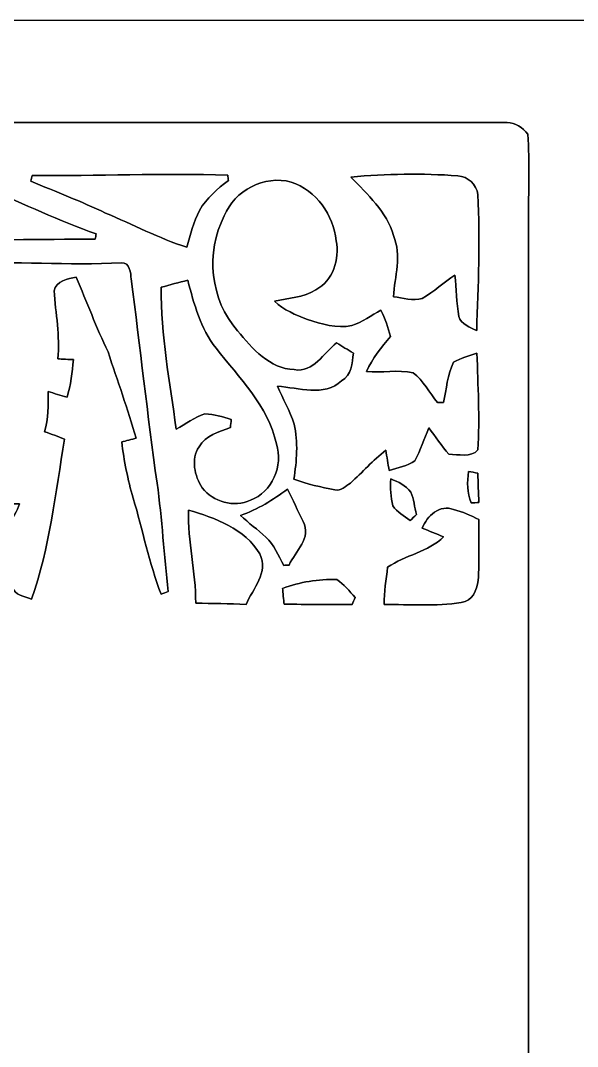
# Model space of a CAD drawing. Header units: centimetres. Extents: x -16.8 to 16.8, y -16.7 to 16.7.
# Drawn here: x -9.04 to 0, y 0 to 16.67 of the extents above; entities that cross this region are included whole.
import ezdxf

# ---------------------------------------------------------------- set-up
doc = ezdxf.new("R2010")
doc.units = ezdxf.units.CM
doc.header["$MEASUREMENT"] = 0
doc.layers.add('Layer 1', color=7, linetype='Continuous')

msp = doc.modelspace()

# ---------------------------------------------------------------- linework, layer by layer
at = {"layer": 'Layer 1', "color": 7}
for points, knots in [([(-16.77458, 16.66875), (-16.77458, 16.66875), (16.77458, 16.66875), (16.77458, 16.66875), (16.77458, 16.66875), (16.77458, 16.66875), (16.77458, -16.66875), (16.77458, -16.66875), (16.77458, -16.66875), (16.77458, -16.66875), (-16.77458, -16.66875), (-16.77458, -16.66875), (-16.77458, -16.66875), (-16.77458, -16.66875), (-16.77458, 16.66875), (-16.77458, 16.66875), (-16.77458, 16.66875), (-16.77458, 16.66875), (-16.77458, 16.66875), (-16.77458, 16.66875)], [0, 0, 0, 0, 0.16666667, 0.16666667, 0.16666667, 0.16666667, 0.33333333, 0.33333333, 0.33333333, 0.33333333, 0.5, 0.5, 0.5, 0.5, 0.66666667, 0.66666667, 0.66666667, 0.66666667, 1, 1, 1, 1]), ([(-14.62193, 14.69531), (-14.6244, 4.69935), (-14.62088, -5.29696), (-14.6237, -15.29292), (-14.6237, -15.29292), (-14.62193, -15.55538), (-14.61241, -15.81856), (-14.5983, -16.08173), (-14.5983, -16.08173), (-14.38593, -16.18474), (-14.15415, -16.2246), (-13.91779, -16.2119), (-13.91779, -16.2119), (-9.80158, -16.20838), (-5.68537, -16.21084), (-1.5688, -16.21049), (-1.5688, -16.21049), (-1.31198, -16.22037), (-1.05163, -16.20202), (-0.8188, -16.08208), (-0.8188, -16.08208), (-0.74401, -15.65804), (-0.80539, -15.22589), (-0.7934, -14.79903), (-0.7934, -14.79903), (-0.7941, -5.3915), (-0.7941, 4.01567), (-0.7934, 13.42319), (-0.7934, 13.42319), (-0.79693, 13.89027), (-0.77505, 14.35806), (-0.80539, 14.82443), (-0.80539, 14.82443), (-0.88653, 14.92603), (-1.01036, 15.01069), (-1.14406, 15.0114), (-1.14406, 15.0114), (-5.43736, 15.01034), (-9.73067, 15.01034), (-14.02398, 15.0114), (-14.02398, 15.0114), (-14.24129, 15.04033), (-14.62193, 14.98812), (-14.62193, 14.69531)], [0, 0, 0, 0, 0.08333333, 0.08333333, 0.08333333, 0.08333333, 0.16666667, 0.16666667, 0.16666667, 0.16666667, 0.25, 0.25, 0.25, 0.25, 0.33333333, 0.33333333, 0.33333333, 0.33333333, 0.41666667, 0.41666667, 0.41666667, 0.41666667, 0.5, 0.5, 0.5, 0.5, 0.58333333, 0.58333333, 0.58333333, 0.58333333, 0.66666667, 0.66666667, 0.66666667, 0.66666667, 0.75, 0.75, 0.75, 0.75, 0.83333333, 0.83333333, 0.83333333, 0.83333333, 1, 1, 1, 1]), ([(-8.85543, 14.15239), (-7.79639, 14.13757), (-6.73735, 14.19154), (-5.67796, 14.15521), (-5.67796, 14.15521), (-5.67549, 14.13439), (-5.67055, 14.09277), (-5.66808, 14.0716), (-5.66808, 14.0716), (-5.84306, 13.93049), (-6.02721, 13.78479), (-6.13692, 13.58371), (-6.13692, 13.58371), (-6.23147, 13.39391), (-6.28791, 13.18824), (-6.34189, 12.98434), (-6.34189, 12.98434), (-6.79697, 13.13145), (-7.22277, 13.35334), (-7.66128, 13.54102), (-7.66128, 13.54102), (-8.06027, 13.72729), (-8.46949, 13.88992), (-8.87589, 14.05749), (-8.87589, 14.05749), (-8.87095, 14.08112), (-8.86037, 14.12875), (-8.85543, 14.15239)], [0, 0, 0, 0, 0.125, 0.125, 0.125, 0.125, 0.25, 0.25, 0.25, 0.25, 0.375, 0.375, 0.375, 0.375, 0.5, 0.5, 0.5, 0.5, 0.625, 0.625, 0.625, 0.625, 0.75, 0.75, 0.75, 0.75, 1, 1, 1, 1]), ([(-3.67912, 14.12487), (-3.10303, 14.1792), (-2.5206, 14.18802), (-1.94345, 14.14533), (-1.94345, 14.14533), (-1.77835, 14.13369), (-1.63654, 14.01022), (-1.6189, 13.84018), (-1.6189, 13.84018), (-1.57692, 13.10428), (-1.61078, 12.36627), (-1.63654, 11.63002), (-1.63654, 11.63002), (-1.74449, 11.68506), (-1.89054, 11.72951), (-1.92828, 11.85933), (-1.92828, 11.85933), (-1.9625, 12.08299), (-1.96533, 12.30983), (-1.99037, 12.53419), (-1.99037, 12.53419), (-2.17135, 12.41354), (-2.33257, 12.26397), (-2.51919, 12.15214), (-2.51919, 12.15214), (-2.67406, 12.10945), (-2.83386, 12.15919), (-2.98873, 12.18106), (-2.98873, 12.18106), (-2.9658, 12.51126), (-2.85327, 12.85134), (-2.98626, 13.17378), (-2.98626, 13.17378), (-3.09809, 13.56431), (-3.40783, 13.84229), (-3.67912, 14.12487)], [0, 0, 0, 0, 0.1, 0.1, 0.1, 0.1, 0.2, 0.2, 0.2, 0.2, 0.3, 0.3, 0.3, 0.3, 0.4, 0.4, 0.4, 0.4, 0.5, 0.5, 0.5, 0.5, 0.6, 0.6, 0.6, 0.6, 0.7, 0.7, 0.7, 0.7, 0.8, 0.8, 0.8, 0.8, 1, 1, 1, 1]), ([(-9.92505, 13.98235), (-9.80546, 14.03738), (-9.6841, 13.96365), (-9.57086, 13.92767), (-9.57086, 13.92767), (-8.98313, 13.69236), (-8.41375, 13.41085), (-7.81509, 13.20271), (-7.81509, 13.20271), (-7.81897, 13.18119), (-7.82673, 13.13815), (-7.83061, 13.11663), (-7.83061, 13.11663), (-8.7189, 13.11557), (-9.60755, 13.0937), (-10.49584, 13.11381), (-10.49584, 13.11381), (-10.91988, 13.13744), (-11.34392, 13.10322), (-11.76831, 13.10393), (-11.76831, 13.10393), (-11.76549, 13.14909), (-11.76267, 13.19424), (-11.75949, 13.2394), (-11.75949, 13.2394), (-11.14143, 13.46976), (-10.541, 13.74599), (-9.92505, 13.98235)], [0, 0, 0, 0, 0.125, 0.125, 0.125, 0.125, 0.25, 0.25, 0.25, 0.25, 0.375, 0.375, 0.375, 0.375, 0.5, 0.5, 0.5, 0.5, 0.625, 0.625, 0.625, 0.625, 0.75, 0.75, 0.75, 0.75, 1, 1, 1, 1]), ([(-5.73511, 13.49481), (-5.56754, 13.90756), (-5.08494, 14.1605), (-4.64679, 14.04514), (-4.64679, 14.04514), (-4.24074, 13.90756), (-3.9624, 13.51104), (-3.91619, 13.09017), (-3.91619, 13.09017), (-3.86292, 12.79207), (-3.96346, 12.43789), (-4.25062, 12.29395), (-4.25062, 12.29395), (-4.44994, 12.16307), (-4.69512, 12.16589), (-4.91913, 12.10663), (-4.91913, 12.10663), (-4.76885, 11.96481), (-4.57553, 11.88544), (-4.38538, 11.81276), (-4.38538, 11.81276), (-4.15713, 11.73797), (-3.90701, 11.66072), (-3.66501, 11.71434), (-3.66501, 11.71434), (-3.49426, 11.76972), (-3.34716, 11.87732), (-3.19052, 11.96164), (-3.19052, 11.96164), (-3.12561, 11.82511), (-3.07375, 11.68224), (-3.03424, 11.53619), (-3.03424, 11.53619), (-3.18558, 11.36191), (-3.32669, 11.17671), (-3.42794, 10.96821), (-3.42794, 10.96821), (-3.175, 10.94105), (-2.91712, 10.99891), (-2.66735, 10.94705), (-2.66735, 10.94705), (-2.50261, 10.81758), (-2.40418, 10.62249), (-2.2733, 10.46127), (-2.2733, 10.46127), (-2.24966, 10.46162), (-2.20169, 10.46198), (-2.1777, 10.46198), (-2.1777, 10.46198), (-2.12549, 10.68035), (-2.11455, 10.91389), (-2.01189, 11.11603), (-2.01189, 11.11603), (-1.89477, 11.18552), (-1.76142, 11.22257), (-1.6316, 11.26208), (-1.6316, 11.26208), (-1.61819, 10.73961), (-1.58538, 10.21327), (-1.61537, 9.69186), (-1.61537, 9.69186), (-1.73355, 9.56592), (-1.9364, 9.62131), (-2.08633, 9.62201), (-2.08633, 9.62201), (-2.20874, 9.75431), (-2.30576, 9.90706), (-2.41476, 10.04993), (-2.41476, 10.04993), (-2.49061, 9.87249), (-2.54917, 9.68728), (-2.63843, 9.51583), (-2.63843, 9.51583), (-2.76084, 9.4294), (-2.91783, 9.40647), (-3.05858, 9.35849), (-3.05858, 9.35849), (-3.07799, 9.46856), (-3.09386, 9.57721), (-3.11362, 9.68657), (-3.11362, 9.68657), (-3.3214, 9.52712), (-3.49179, 9.32744), (-3.68688, 9.15458), (-3.68688, 9.15458), (-3.75955, 9.10061), (-3.84104, 9.02476), (-3.93876, 9.0424), (-3.93876, 9.0424), (-4.16419, 9.0865), (-4.38856, 9.13765), (-4.60446, 9.21561), (-4.60446, 9.21561), (-4.55895, 9.51124), (-4.53249, 9.81604), (-4.59987, 10.11096), (-4.59987, 10.11096), (-4.66831, 10.32651), (-4.78861, 10.52054), (-4.8701, 10.73079), (-4.8701, 10.73079), (-4.52579, 10.69658), (-4.11515, 10.55546), (-3.8294, 10.81476), (-3.8294, 10.81476), (-3.66571, 10.90366), (-3.66007, 11.10297), (-3.63784, 11.26455), (-3.63784, 11.26455), (-3.72921, 11.32029), (-3.82058, 11.37602), (-3.91195, 11.43071), (-3.91195, 11.43071), (-4.12962, 11.27019), (-4.2799, 10.93964), (-4.59916, 10.99679), (-4.59916, 10.99679), (-4.99957, 11.00949), (-5.28144, 11.34075), (-5.5185, 11.62544), (-5.5185, 11.62544), (-5.96512, 12.12815), (-6.04167, 12.90179), (-5.73511, 13.49481)], [0, 0, 0, 0, 0.03125, 0.03125, 0.03125, 0.03125, 0.0625, 0.0625, 0.0625, 0.0625, 0.09375, 0.09375, 0.09375, 0.09375, 0.125, 0.125, 0.125, 0.125, 0.15625, 0.15625, 0.15625, 0.15625, 0.1875, 0.1875, 0.1875, 0.1875, 0.21875, 0.21875, 0.21875, 0.21875, 0.25, 0.25, 0.25, 0.25, 0.28125, 0.28125, 0.28125, 0.28125, 0.3125, 0.3125, 0.3125, 0.3125, 0.34375, 0.34375, 0.34375, 0.34375, 0.375, 0.375, 0.375, 0.375, 0.40625, 0.40625, 0.40625, 0.40625, 0.4375, 0.4375, 0.4375, 0.4375, 0.46875, 0.46875, 0.46875, 0.46875, 0.5, 0.5, 0.5, 0.5, 0.53125, 0.53125, 0.53125, 0.53125, 0.5625, 0.5625, 0.5625, 0.5625, 0.59375, 0.59375, 0.59375, 0.59375, 0.625, 0.625, 0.625, 0.625, 0.65625, 0.65625, 0.65625, 0.65625, 0.6875, 0.6875, 0.6875, 0.6875, 0.71875, 0.71875, 0.71875, 0.71875, 0.75, 0.75, 0.75, 0.75, 0.78125, 0.78125, 0.78125, 0.78125, 0.8125, 0.8125, 0.8125, 0.8125, 0.84375, 0.84375, 0.84375, 0.84375, 0.875, 0.875, 0.875, 0.875, 0.90625, 0.90625, 0.90625, 0.90625, 0.9375, 0.9375, 0.9375, 0.9375, 1, 1, 1, 1]), ([(-10.00407, 12.70176), (-9.13941, 12.77232), (-8.27052, 12.68307), (-7.40445, 12.73175), (-7.40445, 12.73175), (-7.27357, 12.7441), (-7.25099, 12.55607), (-7.24782, 12.47069), (-7.24782, 12.47069), (-7.10248, 11.36544), (-6.98218, 10.25701), (-6.8259, 9.15317), (-6.8259, 9.15317), (-6.74546, 8.56827), (-6.7116, 7.97877), (-6.64563, 7.39211), (-6.64563, 7.39211), (-6.68373, 7.37694), (-6.72147, 7.36141), (-6.75922, 7.34624), (-6.75922, 7.34624), (-6.95854, 7.85248), (-7.05803, 8.39047), (-7.2136, 8.91046), (-7.2136, 8.91046), (-7.30321, 9.20856), (-7.36283, 9.51442), (-7.40022, 9.8231), (-7.40022, 9.8231), (-7.34131, 9.83756), (-7.22418, 9.86684), (-7.16527, 9.88166), (-7.16527, 9.88166), (-7.30638, 10.35262), (-7.46584, 10.81864), (-7.62282, 11.2843), (-7.62282, 11.2843), (-7.81226, 11.68294), (-7.96713, 12.09569), (-8.14211, 12.50033), (-8.14211, 12.50033), (-8.27723, 12.47422), (-8.46279, 12.43859), (-8.49983, 12.27878), (-8.49983, 12.27878), (-8.47302, 11.91084), (-8.39823, 11.54148), (-8.43986, 11.17141), (-8.43986, 11.17141), (-8.37636, 11.16824), (-8.24865, 11.16224), (-8.1848, 11.15907), (-8.1848, 11.15907), (-8.20349, 10.95269), (-8.22748, 10.74632), (-8.28887, 10.54735), (-8.28887, 10.54735), (-8.39117, 10.57734), (-8.49207, 10.61014), (-8.59367, 10.64189), (-8.59367, 10.64189), (-8.59331, 10.42247), (-8.5919, 10.19916), (-8.65399, 9.98643), (-8.65399, 9.98643), (-8.54463, 9.95116), (-8.43668, 9.91164), (-8.33085, 9.86684), (-8.33085, 9.86684), (-8.46984, 8.99372), (-8.57497, 8.10472), (-8.86389, 7.26546), (-8.86389, 7.26546), (-8.97855, 7.31379), (-9.14224, 7.32861), (-9.17963, 7.47042), (-9.17963, 7.47042), (-9.25618, 7.69796), (-9.39729, 7.91457), (-9.41141, 8.1594), (-9.41141, 8.1594), (-9.33732, 8.39823), (-9.14047, 8.57814), (-9.05933, 8.81592), (-9.05933, 8.81592), (-9.24525, 8.81556), (-9.43116, 8.81239), (-9.61708, 8.81839), (-9.61708, 8.81839), (-9.59414, 8.92281), (-9.57016, 9.02758), (-9.54758, 9.13165), (-9.54758, 9.13165), (-9.66541, 9.1881), (-9.77794, 9.26253), (-9.83721, 9.38318), (-9.83721, 9.38318), (-9.96068, 9.29675), (-10.09086, 9.21949), (-10.22703, 9.15423), (-10.22703, 9.15423), (-10.21821, 9.25407), (-10.20763, 9.35249), (-10.19704, 9.45197), (-10.19704, 9.45197), (-10.25772, 9.38495), (-10.32616, 9.32109), (-10.36532, 9.23854), (-10.36532, 9.23854), (-10.28136, 9.10308), (-10.20022, 8.96479), (-10.15153, 8.81204), (-10.15153, 8.81204), (-10.2937, 8.80674), (-10.57804, 8.79651), (-10.72021, 8.79157), (-10.72021, 8.79157), (-10.60097, 8.59472), (-10.45351, 8.41375), (-10.35509, 8.20526), (-10.35509, 8.20526), (-10.31311, 8.00488), (-10.43199, 7.82355), (-10.49514, 7.64081), (-10.49514, 7.64081), (-10.55864, 7.52863), (-10.5791, 7.35542), (-10.71915, 7.3092), (-10.71915, 7.3092), (-10.84016, 7.29121), (-10.96257, 7.31485), (-11.08287, 7.32861), (-11.08287, 7.32861), (-11.08781, 7.88106), (-11.05359, 8.44903), (-11.24797, 8.97643), (-11.24797, 8.97643), (-11.16612, 9.01524), (-11.08322, 9.05192), (-10.99996, 9.08826), (-10.99996, 9.08826), (-11.06593, 9.30204), (-11.06311, 9.52853), (-11.05218, 9.74972), (-11.05218, 9.74972), (-11.14249, 9.70774), (-11.22856, 9.658), (-11.3157, 9.61002), (-11.3157, 9.61002), (-11.33369, 9.71832), (-11.39225, 9.84285), (-11.31676, 9.94234), (-11.31676, 9.94234), (-11.17459, 10.13883), (-10.99044, 10.3378), (-11.02043, 10.60168), (-11.02043, 10.60168), (-11.00667, 10.75655), (-11.21269, 10.89413), (-11.34039, 10.77595), (-11.34039, 10.77595), (-11.62191, 10.52689), (-11.71681, 10.13883), (-11.91507, 9.83015), (-11.91507, 9.83015), (-12.04207, 9.58074), (-12.27102, 9.39659), (-12.38532, 9.14118), (-12.38532, 9.14118), (-12.40966, 8.94186), (-12.21423, 8.78699), (-12.19976, 8.59508), (-12.19976, 8.59508), (-12.24351, 8.40458), (-12.35781, 8.23912), (-12.44388, 8.06521), (-12.44388, 8.06521), (-12.58852, 7.8232), (-12.71058, 7.55227), (-12.94059, 7.37694), (-12.94059, 7.37694), (-12.97129, 7.98019), (-12.87357, 8.58026), (-12.81007, 9.17822), (-12.81007, 9.17822), (-12.67742, 10.31064), (-12.48516, 11.436), (-12.38709, 12.57229), (-12.38709, 12.57229), (-12.3758, 12.67601), (-12.29043, 12.79525), (-12.15461, 12.71693), (-12.15461, 12.71693), (-11.48962, 12.72469), (-10.82393, 12.72928), (-10.15965, 12.69577), (-10.15965, 12.69577), (-10.23126, 12.57194), (-10.31628, 12.45623), (-10.39848, 12.33911), (-10.39848, 12.33911), (-10.60203, 12.33311), (-10.80523, 12.32747), (-11.00843, 12.32006), (-11.00843, 12.32006), (-10.91142, 12.15813), (-10.78971, 12.00891), (-10.71774, 11.83322), (-10.71774, 11.83322), (-10.72691, 11.63567), (-10.80841, 11.44905), (-10.85144, 11.25784), (-10.85144, 11.25784), (-10.66236, 11.30371), (-10.47891, 11.36897), (-10.29088, 11.41871), (-10.29088, 11.41871), (-10.13601, 11.30864), (-9.98396, 11.19188), (-9.81463, 11.10368), (-9.81463, 11.10368), (-9.80228, 11.23879), (-9.77794, 11.50867), (-9.76595, 11.64378), (-9.76595, 11.64378), (-9.69116, 11.81453), (-9.48267, 11.86145), (-9.3405, 11.95705), (-9.3405, 11.95705), (-9.33768, 11.97822), (-9.33203, 12.0209), (-9.32921, 12.04207), (-9.32921, 12.04207), (-9.50348, 12.10063), (-9.68234, 12.15249), (-9.84391, 12.24104), (-9.84391, 12.24104), (-9.95327, 12.36768), (-9.96985, 12.54442), (-10.00407, 12.70176), (-10.00407, 12.70176), (-10.00407, 12.70176), (-10.00407, 12.70176), (-10.00407, 12.70176)], [0, 0, 0, 0, 0.01612903, 0.01612903, 0.01612903, 0.01612903, 0.03225806, 0.03225806, 0.03225806, 0.03225806, 0.0483871, 0.0483871, 0.0483871, 0.0483871, 0.06451613, 0.06451613, 0.06451613, 0.06451613, 0.08064516, 0.08064516, 0.08064516, 0.08064516, 0.09677419, 0.09677419, 0.09677419, 0.09677419, 0.11290323, 0.11290323, 0.11290323, 0.11290323, 0.12903226, 0.12903226, 0.12903226, 0.12903226, 0.14516129, 0.14516129, 0.14516129, 0.14516129, 0.16129032, 0.16129032, 0.16129032, 0.16129032, 0.17741935, 0.17741935, 0.17741935, 0.17741935, 0.19354839, 0.19354839, 0.19354839, 0.19354839, 0.20967742, 0.20967742, 0.20967742, 0.20967742, 0.22580645, 0.22580645, 0.22580645, 0.22580645, 0.24193548, 0.24193548, 0.24193548, 0.24193548, 0.25806452, 0.25806452, 0.25806452, 0.25806452, 0.27419355, 0.27419355, 0.27419355, 0.27419355, 0.29032258, 0.29032258, 0.29032258, 0.29032258, 0.30645161, 0.30645161, 0.30645161, 0.30645161, 0.32258065, 0.32258065, 0.32258065, 0.32258065, 0.33870968, 0.33870968, 0.33870968, 0.33870968, 0.35483871, 0.35483871, 0.35483871, 0.35483871, 0.37096774, 0.37096774, 0.37096774, 0.37096774, 0.38709677, 0.38709677, 0.38709677, 0.38709677, 0.40322581, 0.40322581, 0.40322581, 0.40322581, 0.41935484, 0.41935484, 0.41935484, 0.41935484, 0.43548387, 0.43548387, 0.43548387, 0.43548387, 0.4516129, 0.4516129, 0.4516129, 0.4516129, 0.46774194, 0.46774194, 0.46774194, 0.46774194, 0.48387097, 0.48387097, 0.48387097, 0.48387097, 0.5, 0.5, 0.5, 0.5, 0.51612903, 0.51612903, 0.51612903, 0.51612903, 0.53225806, 0.53225806, 0.53225806, 0.53225806, 0.5483871, 0.5483871, 0.5483871, 0.5483871, 0.56451613, 0.56451613, 0.56451613, 0.56451613, 0.58064516, 0.58064516, 0.58064516, 0.58064516, 0.59677419, 0.59677419, 0.59677419, 0.59677419, 0.61290323, 0.61290323, 0.61290323, 0.61290323, 0.62903226, 0.62903226, 0.62903226, 0.62903226, 0.64516129, 0.64516129, 0.64516129, 0.64516129, 0.66129032, 0.66129032, 0.66129032, 0.66129032, 0.67741935, 0.67741935, 0.67741935, 0.67741935, 0.69354839, 0.69354839, 0.69354839, 0.69354839, 0.70967742, 0.70967742, 0.70967742, 0.70967742, 0.72580645, 0.72580645, 0.72580645, 0.72580645, 0.74193548, 0.74193548, 0.74193548, 0.74193548, 0.75806452, 0.75806452, 0.75806452, 0.75806452, 0.77419355, 0.77419355, 0.77419355, 0.77419355, 0.79032258, 0.79032258, 0.79032258, 0.79032258, 0.80645161, 0.80645161, 0.80645161, 0.80645161, 0.82258065, 0.82258065, 0.82258065, 0.82258065, 0.83870968, 0.83870968, 0.83870968, 0.83870968, 0.85483871, 0.85483871, 0.85483871, 0.85483871, 0.87096774, 0.87096774, 0.87096774, 0.87096774, 0.88709677, 0.88709677, 0.88709677, 0.88709677, 0.90322581, 0.90322581, 0.90322581, 0.90322581, 0.91935484, 0.91935484, 0.91935484, 0.91935484, 0.93548387, 0.93548387, 0.93548387, 0.93548387, 0.9516129, 0.9516129, 0.9516129, 0.9516129, 0.96774194, 0.96774194, 0.96774194, 0.96774194, 1, 1, 1, 1]), ([(-6.76028, 12.33452), (-6.61705, 12.37615), (-6.47347, 12.41566), (-6.32778, 12.44917), (-6.32778, 12.44917), (-6.22759, 12.06359), (-6.1214, 11.66424), (-5.86881, 11.34569), (-5.86881, 11.34569), (-5.4931, 10.86485), (-5.02461, 10.408), (-4.88774, 9.78958), (-4.88774, 9.78958), (-4.77414, 9.43786), (-4.95688, 9.00289), (-5.31178, 8.87659), (-5.31178, 8.87659), (-5.57777, 8.74995), (-5.91608, 8.84943), (-6.09318, 9.07556), (-6.09318, 9.07556), (-6.217, 9.26818), (-6.28191, 9.54299), (-6.14433, 9.74513), (-6.14433, 9.74513), (-6.04132, 9.93352), (-5.81872, 9.97902), (-5.63527, 10.05522), (-5.63527, 10.05522), (-5.63069, 10.09897), (-5.6261, 10.14271), (-5.62151, 10.18611), (-5.62151, 10.18611), (-5.7598, 10.23267), (-5.90162, 10.27324), (-6.04838, 10.27712), (-6.04838, 10.27712), (-6.217, 10.22315), (-6.35988, 10.11308), (-6.5151, 10.03088), (-6.5151, 10.03088), (-6.62093, 10.79571), (-6.76557, 11.55912), (-6.76028, 12.33452)], [0, 0, 0, 0, 0.08333333, 0.08333333, 0.08333333, 0.08333333, 0.16666667, 0.16666667, 0.16666667, 0.16666667, 0.25, 0.25, 0.25, 0.25, 0.33333333, 0.33333333, 0.33333333, 0.33333333, 0.41666667, 0.41666667, 0.41666667, 0.41666667, 0.5, 0.5, 0.5, 0.5, 0.58333333, 0.58333333, 0.58333333, 0.58333333, 0.66666667, 0.66666667, 0.66666667, 0.66666667, 0.75, 0.75, 0.75, 0.75, 0.83333333, 0.83333333, 0.83333333, 0.83333333, 1, 1, 1, 1]), ([(-1.77024, 9.34014), (-1.71944, 9.33238), (-1.66864, 9.32427), (-1.61713, 9.3158), (-1.61713, 9.3158), (-1.6129, 9.15635), (-1.60761, 8.99654), (-1.60196, 8.83673), (-1.60196, 8.83673), (-1.63301, 8.83567), (-1.69545, 8.83426), (-1.72649, 8.83356), (-1.72649, 8.83356), (-1.79564, 8.99442), (-1.79105, 9.1694), (-1.77024, 9.34014)], [0, 0, 0, 0, 0.2, 0.2, 0.2, 0.2, 0.4, 0.4, 0.4, 0.4, 0.6, 0.6, 0.6, 0.6, 1, 1, 1, 1]), ([(-3.03177, 9.22302), (-2.91289, 9.17187), (-2.78589, 9.11507), (-2.70581, 9.00853), (-2.70581, 9.00853), (-2.65254, 8.89423), (-2.64971, 8.76265), (-2.61549, 8.64235), (-2.61549, 8.64235), (-2.64971, 8.61025), (-2.68358, 8.57779), (-2.71745, 8.54534), (-2.71745, 8.54534), (-2.81376, 8.62012), (-2.92664, 8.68186), (-2.99861, 8.78134), (-2.99861, 8.78134), (-3.03354, 8.92634), (-3.04236, 9.07521), (-3.03177, 9.22302)], [0, 0, 0, 0, 0.16666667, 0.16666667, 0.16666667, 0.16666667, 0.33333333, 0.33333333, 0.33333333, 0.33333333, 0.5, 0.5, 0.5, 0.5, 0.66666667, 0.66666667, 0.66666667, 0.66666667, 1, 1, 1, 1]), ([(-5.47053, 8.62789), (-5.1943, 8.72631), (-4.94242, 8.87765), (-4.71029, 9.05581), (-4.71029, 9.05581), (-4.62527, 8.87942), (-4.53637, 8.70444), (-4.45453, 8.52664), (-4.45453, 8.52664), (-4.31236, 8.26841), (-4.58153, 8.04086), (-4.68418, 7.82108), (-4.68418, 7.82108), (-4.7057, 7.82002), (-4.74874, 7.81756), (-4.77026, 7.8165), (-4.77026, 7.8165), (-4.85599, 7.97525), (-4.92337, 8.15093), (-5.05919, 8.27476), (-5.05919, 8.27476), (-5.19183, 8.39787), (-5.33964, 8.50336), (-5.47053, 8.62789)], [0, 0, 0, 0, 0.14285714, 0.14285714, 0.14285714, 0.14285714, 0.28571429, 0.28571429, 0.28571429, 0.28571429, 0.42857143, 0.42857143, 0.42857143, 0.42857143, 0.57142857, 0.57142857, 0.57142857, 0.57142857, 0.71428571, 0.71428571, 0.71428571, 0.71428571, 1, 1, 1, 1]), ([(-6.31719, 8.71361), (-5.88081, 8.59014), (-5.40103, 8.40987), (-5.15691, 8.00135), (-5.15691, 8.00135), (-5.00803, 7.70114), (-5.27226, 7.4422), (-5.38057, 7.18185), (-5.38057, 7.18185), (-5.65291, 7.2009), (-5.92596, 7.19208), (-6.19866, 7.20337), (-6.19866, 7.20337), (-6.19831, 7.71031), (-6.32707, 8.20737), (-6.31719, 8.71361)], [0, 0, 0, 0, 0.2, 0.2, 0.2, 0.2, 0.4, 0.4, 0.4, 0.4, 0.6, 0.6, 0.6, 0.6, 1, 1, 1, 1]), ([(-2.52024, 8.42363), (-2.44757, 8.61907), (-2.22885, 8.81168), (-2.01119, 8.72455), (-2.01119, 8.72455), (-1.86796, 8.68892), (-1.73284, 8.62824), (-1.60232, 8.56015), (-1.60232, 8.56015), (-1.60726, 8.23101), (-1.58715, 7.90011), (-1.61361, 7.57132), (-1.61361, 7.57132), (-1.63795, 7.42068), (-1.70215, 7.22524), (-1.88701, 7.21572), (-1.88701, 7.21572), (-2.30046, 7.14446), (-2.72274, 7.18467), (-3.13972, 7.17938), (-3.13972, 7.17938), (-3.14254, 7.38293), (-3.10691, 7.58437), (-3.08293, 7.78581), (-3.08293, 7.78581), (-2.79753, 7.98371), (-2.42394, 8.0324), (-2.17276, 8.2804), (-2.17276, 8.2804), (-2.28882, 8.32873), (-2.40489, 8.37459), (-2.52024, 8.42363)], [0, 0, 0, 0, 0.11111111, 0.11111111, 0.11111111, 0.11111111, 0.22222222, 0.22222222, 0.22222222, 0.22222222, 0.33333333, 0.33333333, 0.33333333, 0.33333333, 0.44444444, 0.44444444, 0.44444444, 0.44444444, 0.55555556, 0.55555556, 0.55555556, 0.55555556, 0.66666667, 0.66666667, 0.66666667, 0.66666667, 0.77777778, 0.77777778, 0.77777778, 0.77777778, 1, 1, 1, 1]), ([(-4.78896, 7.44326), (-4.5085, 7.54556), (-4.20723, 7.59495), (-3.90878, 7.58578), (-3.90878, 7.58578), (-3.78672, 7.51593), (-3.70664, 7.39246), (-3.60856, 7.29368), (-3.60856, 7.29368), (-3.6262, 7.25629), (-3.64349, 7.21819), (-3.66042, 7.18044), (-3.66042, 7.18044), (-4.02872, 7.17832), (-4.39667, 7.17973), (-4.76462, 7.18749), (-4.76462, 7.18749), (-4.77061, 7.25135), (-4.78296, 7.37941), (-4.78896, 7.44326)], [0, 0, 0, 0, 0.16666667, 0.16666667, 0.16666667, 0.16666667, 0.33333333, 0.33333333, 0.33333333, 0.33333333, 0.5, 0.5, 0.5, 0.5, 0.66666667, 0.66666667, 0.66666667, 0.66666667, 1, 1, 1, 1])]:
    msp.add_open_spline(points, degree=3, knots=knots, dxfattribs=at)
at = {"layer": 'Layer 1', "color": 252}
for points, knots in [([(-14.62193, 14.69531), (-14.62193, 14.98812), (-14.24129, 15.04033), (-14.02398, 15.0114), (-14.02398, 15.0114), (-9.73067, 15.01034), (-5.43736, 15.01034), (-1.14406, 15.0114), (-1.14406, 15.0114), (-1.01036, 15.01069), (-0.88653, 14.92603), (-0.80539, 14.82443), (-0.80539, 14.82443), (-0.77505, 14.35806), (-0.79693, 13.89027), (-0.7934, 13.42319), (-0.7934, 13.42319), (-0.7941, 4.01567), (-0.7941, -5.3915), (-0.7934, -14.79903), (-0.7934, -14.79903), (-0.80539, -15.22589), (-0.74401, -15.65804), (-0.8188, -16.08208), (-0.8188, -16.08208), (-1.05163, -16.20202), (-1.31198, -16.22037), (-1.5688, -16.21049), (-1.5688, -16.21049), (-5.68537, -16.21084), (-9.80158, -16.20838), (-13.91779, -16.2119), (-13.91779, -16.2119), (-14.15415, -16.2246), (-14.38593, -16.18474), (-14.5983, -16.08173), (-14.5983, -16.08173), (-14.61241, -15.81856), (-14.62193, -15.55538), (-14.6237, -15.29292), (-14.6237, -15.29292), (-14.62088, -5.29696), (-14.6244, 4.69935), (-14.62193, 14.69531), (-14.62193, 14.69531), (-14.62193, 14.69531), (-14.62193, 14.69531), (-14.62193, 14.69531)], [0, 0, 0, 0, 0.07692308, 0.07692308, 0.07692308, 0.07692308, 0.15384615, 0.15384615, 0.15384615, 0.15384615, 0.23076923, 0.23076923, 0.23076923, 0.23076923, 0.30769231, 0.30769231, 0.30769231, 0.30769231, 0.38461538, 0.38461538, 0.38461538, 0.38461538, 0.46153846, 0.46153846, 0.46153846, 0.46153846, 0.53846154, 0.53846154, 0.53846154, 0.53846154, 0.61538462, 0.61538462, 0.61538462, 0.61538462, 0.69230769, 0.69230769, 0.69230769, 0.69230769, 0.76923077, 0.76923077, 0.76923077, 0.76923077, 0.84615385, 0.84615385, 0.84615385, 0.84615385, 1, 1, 1, 1]), ([(-8.85543, 14.15239), (-8.86037, 14.12875), (-8.87095, 14.08112), (-8.87589, 14.05749), (-8.87589, 14.05749), (-8.46949, 13.88992), (-8.06027, 13.72729), (-7.66128, 13.54102), (-7.66128, 13.54102), (-7.22277, 13.35334), (-6.79697, 13.13145), (-6.34189, 12.98434), (-6.34189, 12.98434), (-6.28791, 13.18824), (-6.23147, 13.39391), (-6.13692, 13.58371), (-6.13692, 13.58371), (-6.02721, 13.78479), (-5.84306, 13.93049), (-5.66808, 14.0716), (-5.66808, 14.0716), (-5.67055, 14.09277), (-5.67549, 14.13439), (-5.67796, 14.15521), (-5.67796, 14.15521), (-6.73735, 14.19154), (-7.79639, 14.13757), (-8.85543, 14.15239), (-8.85543, 14.15239), (-8.85543, 14.15239), (-8.85543, 14.15239), (-8.85543, 14.15239)], [0, 0, 0, 0, 0.11111111, 0.11111111, 0.11111111, 0.11111111, 0.22222222, 0.22222222, 0.22222222, 0.22222222, 0.33333333, 0.33333333, 0.33333333, 0.33333333, 0.44444444, 0.44444444, 0.44444444, 0.44444444, 0.55555556, 0.55555556, 0.55555556, 0.55555556, 0.66666667, 0.66666667, 0.66666667, 0.66666667, 0.77777778, 0.77777778, 0.77777778, 0.77777778, 1, 1, 1, 1]), ([(-3.67912, 14.12487), (-3.40783, 13.84229), (-3.09809, 13.56431), (-2.98626, 13.17378), (-2.98626, 13.17378), (-2.85327, 12.85134), (-2.9658, 12.51126), (-2.98873, 12.18106), (-2.98873, 12.18106), (-2.83386, 12.15919), (-2.67406, 12.10945), (-2.51919, 12.15214), (-2.51919, 12.15214), (-2.33257, 12.26397), (-2.17135, 12.41354), (-1.99037, 12.53419), (-1.99037, 12.53419), (-1.96533, 12.30983), (-1.9625, 12.08299), (-1.92828, 11.85933), (-1.92828, 11.85933), (-1.89054, 11.72951), (-1.74449, 11.68506), (-1.63654, 11.63002), (-1.63654, 11.63002), (-1.61078, 12.36627), (-1.57692, 13.10428), (-1.6189, 13.84018), (-1.6189, 13.84018), (-1.63654, 14.01022), (-1.77835, 14.13369), (-1.94345, 14.14533), (-1.94345, 14.14533), (-2.5206, 14.18802), (-3.10303, 14.1792), (-3.67912, 14.12487), (-3.67912, 14.12487), (-3.67912, 14.12487), (-3.67912, 14.12487), (-3.67912, 14.12487)], [0, 0, 0, 0, 0.09090909, 0.09090909, 0.09090909, 0.09090909, 0.18181818, 0.18181818, 0.18181818, 0.18181818, 0.27272727, 0.27272727, 0.27272727, 0.27272727, 0.36363636, 0.36363636, 0.36363636, 0.36363636, 0.45454545, 0.45454545, 0.45454545, 0.45454545, 0.54545455, 0.54545455, 0.54545455, 0.54545455, 0.63636364, 0.63636364, 0.63636364, 0.63636364, 0.72727273, 0.72727273, 0.72727273, 0.72727273, 0.81818182, 0.81818182, 0.81818182, 0.81818182, 1, 1, 1, 1]), ([(-9.92505, 13.98235), (-10.541, 13.74599), (-11.14143, 13.46976), (-11.75949, 13.2394), (-11.75949, 13.2394), (-11.76267, 13.19424), (-11.76549, 13.14909), (-11.76831, 13.10393), (-11.76831, 13.10393), (-11.34392, 13.10322), (-10.91988, 13.13744), (-10.49584, 13.11381), (-10.49584, 13.11381), (-9.60755, 13.0937), (-8.7189, 13.11557), (-7.83061, 13.11663), (-7.83061, 13.11663), (-7.82673, 13.13815), (-7.81897, 13.18119), (-7.81509, 13.20271), (-7.81509, 13.20271), (-8.41375, 13.41085), (-8.98313, 13.69236), (-9.57086, 13.92767), (-9.57086, 13.92767), (-9.6841, 13.96365), (-9.80546, 14.03738), (-9.92505, 13.98235), (-9.92505, 13.98235), (-9.92505, 13.98235), (-9.92505, 13.98235), (-9.92505, 13.98235)], [0, 0, 0, 0, 0.11111111, 0.11111111, 0.11111111, 0.11111111, 0.22222222, 0.22222222, 0.22222222, 0.22222222, 0.33333333, 0.33333333, 0.33333333, 0.33333333, 0.44444444, 0.44444444, 0.44444444, 0.44444444, 0.55555556, 0.55555556, 0.55555556, 0.55555556, 0.66666667, 0.66666667, 0.66666667, 0.66666667, 0.77777778, 0.77777778, 0.77777778, 0.77777778, 1, 1, 1, 1]), ([(-5.73511, 13.49481), (-6.04167, 12.90179), (-5.96512, 12.12815), (-5.5185, 11.62544), (-5.5185, 11.62544), (-5.28144, 11.34075), (-4.99957, 11.00949), (-4.59916, 10.99679), (-4.59916, 10.99679), (-4.2799, 10.93964), (-4.12962, 11.27019), (-3.91195, 11.43071), (-3.91195, 11.43071), (-3.82058, 11.37602), (-3.72921, 11.32029), (-3.63784, 11.26455), (-3.63784, 11.26455), (-3.66007, 11.10297), (-3.66571, 10.90366), (-3.8294, 10.81476), (-3.8294, 10.81476), (-4.11515, 10.55546), (-4.52579, 10.69658), (-4.8701, 10.73079), (-4.8701, 10.73079), (-4.78861, 10.52054), (-4.66831, 10.32651), (-4.59987, 10.11096), (-4.59987, 10.11096), (-4.53249, 9.81604), (-4.55895, 9.51124), (-4.60446, 9.21561), (-4.60446, 9.21561), (-4.38856, 9.13765), (-4.16419, 9.0865), (-3.93876, 9.0424), (-3.93876, 9.0424), (-3.84104, 9.02476), (-3.75955, 9.10061), (-3.68688, 9.15458), (-3.68688, 9.15458), (-3.49179, 9.32744), (-3.3214, 9.52712), (-3.11362, 9.68657), (-3.11362, 9.68657), (-3.09386, 9.57721), (-3.07799, 9.46856), (-3.05858, 9.35849), (-3.05858, 9.35849), (-2.91783, 9.40647), (-2.76084, 9.4294), (-2.63843, 9.51583), (-2.63843, 9.51583), (-2.54917, 9.68728), (-2.49061, 9.87249), (-2.41476, 10.04993), (-2.41476, 10.04993), (-2.30576, 9.90706), (-2.20874, 9.75431), (-2.08633, 9.62201), (-2.08633, 9.62201), (-1.9364, 9.62131), (-1.73355, 9.56592), (-1.61537, 9.69186), (-1.61537, 9.69186), (-1.58538, 10.21327), (-1.61819, 10.73961), (-1.6316, 11.26208), (-1.6316, 11.26208), (-1.76142, 11.22257), (-1.89477, 11.18552), (-2.01189, 11.11603), (-2.01189, 11.11603), (-2.11455, 10.91389), (-2.12549, 10.68035), (-2.1777, 10.46198), (-2.1777, 10.46198), (-2.20169, 10.46198), (-2.24966, 10.46162), (-2.2733, 10.46127), (-2.2733, 10.46127), (-2.40418, 10.62249), (-2.50261, 10.81758), (-2.66735, 10.94705), (-2.66735, 10.94705), (-2.91712, 10.99891), (-3.175, 10.94105), (-3.42794, 10.96821), (-3.42794, 10.96821), (-3.32669, 11.17671), (-3.18558, 11.36191), (-3.03424, 11.53619), (-3.03424, 11.53619), (-3.07375, 11.68224), (-3.12561, 11.82511), (-3.19052, 11.96164), (-3.19052, 11.96164), (-3.34716, 11.87732), (-3.49426, 11.76972), (-3.66501, 11.71434), (-3.66501, 11.71434), (-3.90701, 11.66072), (-4.15713, 11.73797), (-4.38538, 11.81276), (-4.38538, 11.81276), (-4.57553, 11.88544), (-4.76885, 11.96481), (-4.91913, 12.10663), (-4.91913, 12.10663), (-4.69512, 12.16589), (-4.44994, 12.16307), (-4.25062, 12.29395), (-4.25062, 12.29395), (-3.96346, 12.43789), (-3.86292, 12.79207), (-3.91619, 13.09017), (-3.91619, 13.09017), (-3.9624, 13.51104), (-4.24074, 13.90756), (-4.64679, 14.04514), (-4.64679, 14.04514), (-5.08494, 14.1605), (-5.56754, 13.90756), (-5.73511, 13.49481), (-5.73511, 13.49481), (-5.73511, 13.49481), (-5.73511, 13.49481), (-5.73511, 13.49481)], [0, 0, 0, 0, 0.03030303, 0.03030303, 0.03030303, 0.03030303, 0.06060606, 0.06060606, 0.06060606, 0.06060606, 0.09090909, 0.09090909, 0.09090909, 0.09090909, 0.12121212, 0.12121212, 0.12121212, 0.12121212, 0.15151515, 0.15151515, 0.15151515, 0.15151515, 0.18181818, 0.18181818, 0.18181818, 0.18181818, 0.21212121, 0.21212121, 0.21212121, 0.21212121, 0.24242424, 0.24242424, 0.24242424, 0.24242424, 0.27272727, 0.27272727, 0.27272727, 0.27272727, 0.3030303, 0.3030303, 0.3030303, 0.3030303, 0.33333333, 0.33333333, 0.33333333, 0.33333333, 0.36363636, 0.36363636, 0.36363636, 0.36363636, 0.39393939, 0.39393939, 0.39393939, 0.39393939, 0.42424242, 0.42424242, 0.42424242, 0.42424242, 0.45454545, 0.45454545, 0.45454545, 0.45454545, 0.48484848, 0.48484848, 0.48484848, 0.48484848, 0.51515152, 0.51515152, 0.51515152, 0.51515152, 0.54545455, 0.54545455, 0.54545455, 0.54545455, 0.57575758, 0.57575758, 0.57575758, 0.57575758, 0.60606061, 0.60606061, 0.60606061, 0.60606061, 0.63636364, 0.63636364, 0.63636364, 0.63636364, 0.66666667, 0.66666667, 0.66666667, 0.66666667, 0.6969697, 0.6969697, 0.6969697, 0.6969697, 0.72727273, 0.72727273, 0.72727273, 0.72727273, 0.75757576, 0.75757576, 0.75757576, 0.75757576, 0.78787879, 0.78787879, 0.78787879, 0.78787879, 0.81818182, 0.81818182, 0.81818182, 0.81818182, 0.84848485, 0.84848485, 0.84848485, 0.84848485, 0.87878788, 0.87878788, 0.87878788, 0.87878788, 0.90909091, 0.90909091, 0.90909091, 0.90909091, 0.93939394, 0.93939394, 0.93939394, 0.93939394, 1, 1, 1, 1]), ([(-10.00407, 12.70176), (-9.96985, 12.54442), (-9.95327, 12.36768), (-9.84391, 12.24104), (-9.84391, 12.24104), (-9.68234, 12.15249), (-9.50348, 12.10063), (-9.32921, 12.04207), (-9.32921, 12.04207), (-9.33203, 12.0209), (-9.33768, 11.97822), (-9.3405, 11.95705), (-9.3405, 11.95705), (-9.48267, 11.86145), (-9.69116, 11.81453), (-9.76595, 11.64378), (-9.76595, 11.64378), (-9.77794, 11.50867), (-9.80228, 11.23879), (-9.81463, 11.10368), (-9.81463, 11.10368), (-9.98396, 11.19188), (-10.13601, 11.30864), (-10.29088, 11.41871), (-10.29088, 11.41871), (-10.47891, 11.36897), (-10.66236, 11.30371), (-10.85144, 11.25784), (-10.85144, 11.25784), (-10.80841, 11.44905), (-10.72691, 11.63567), (-10.71774, 11.83322), (-10.71774, 11.83322), (-10.78971, 12.00891), (-10.91142, 12.15813), (-11.00843, 12.32006), (-11.00843, 12.32006), (-10.80523, 12.32747), (-10.60203, 12.33311), (-10.39848, 12.33911), (-10.39848, 12.33911), (-10.31628, 12.45623), (-10.23126, 12.57194), (-10.15965, 12.69577), (-10.15965, 12.69577), (-10.82393, 12.72928), (-11.48962, 12.72469), (-12.15461, 12.71693), (-12.15461, 12.71693), (-12.29043, 12.79525), (-12.3758, 12.67601), (-12.38709, 12.57229), (-12.38709, 12.57229), (-12.48516, 11.436), (-12.67742, 10.31064), (-12.81007, 9.17822), (-12.81007, 9.17822), (-12.87357, 8.58026), (-12.97129, 7.98019), (-12.94059, 7.37694), (-12.94059, 7.37694), (-12.71058, 7.55227), (-12.58852, 7.8232), (-12.44388, 8.06521), (-12.44388, 8.06521), (-12.35781, 8.23912), (-12.24351, 8.40458), (-12.19976, 8.59508), (-12.19976, 8.59508), (-12.21423, 8.78699), (-12.40966, 8.94186), (-12.38532, 9.14118), (-12.38532, 9.14118), (-12.27102, 9.39659), (-12.04207, 9.58074), (-11.91507, 9.83015), (-11.91507, 9.83015), (-11.71681, 10.13883), (-11.62191, 10.52689), (-11.34039, 10.77595), (-11.34039, 10.77595), (-11.21269, 10.89413), (-11.00667, 10.75655), (-11.02043, 10.60168), (-11.02043, 10.60168), (-10.99044, 10.3378), (-11.17459, 10.13883), (-11.31676, 9.94234), (-11.31676, 9.94234), (-11.39225, 9.84285), (-11.33369, 9.71832), (-11.3157, 9.61002), (-11.3157, 9.61002), (-11.22856, 9.658), (-11.14249, 9.70774), (-11.05218, 9.74972), (-11.05218, 9.74972), (-11.06311, 9.52853), (-11.06593, 9.30204), (-10.99996, 9.08826), (-10.99996, 9.08826), (-11.08322, 9.05192), (-11.16612, 9.01524), (-11.24797, 8.97643), (-11.24797, 8.97643), (-11.05359, 8.44903), (-11.08781, 7.88106), (-11.08287, 7.32861), (-11.08287, 7.32861), (-10.96257, 7.31485), (-10.84016, 7.29121), (-10.71915, 7.3092), (-10.71915, 7.3092), (-10.5791, 7.35542), (-10.55864, 7.52863), (-10.49514, 7.64081), (-10.49514, 7.64081), (-10.43199, 7.82355), (-10.31311, 8.00488), (-10.35509, 8.20526), (-10.35509, 8.20526), (-10.45351, 8.41375), (-10.60097, 8.59472), (-10.72021, 8.79157), (-10.72021, 8.79157), (-10.57804, 8.79651), (-10.2937, 8.80674), (-10.15153, 8.81204), (-10.15153, 8.81204), (-10.20022, 8.96479), (-10.28136, 9.10308), (-10.36532, 9.23854), (-10.36532, 9.23854), (-10.32616, 9.32109), (-10.25772, 9.38495), (-10.19704, 9.45197), (-10.19704, 9.45197), (-10.20763, 9.35249), (-10.21821, 9.25407), (-10.22703, 9.15423), (-10.22703, 9.15423), (-10.09086, 9.21949), (-9.96068, 9.29675), (-9.83721, 9.38318), (-9.83721, 9.38318), (-9.77794, 9.26253), (-9.66541, 9.1881), (-9.54758, 9.13165), (-9.54758, 9.13165), (-9.57016, 9.02758), (-9.59414, 8.92281), (-9.61708, 8.81839), (-9.61708, 8.81839), (-9.43116, 8.81239), (-9.24525, 8.81556), (-9.05933, 8.81592), (-9.05933, 8.81592), (-9.14047, 8.57814), (-9.33732, 8.39823), (-9.41141, 8.1594), (-9.41141, 8.1594), (-9.39729, 7.91457), (-9.25618, 7.69796), (-9.17963, 7.47042), (-9.17963, 7.47042), (-9.14224, 7.32861), (-8.97855, 7.31379), (-8.86389, 7.26546), (-8.86389, 7.26546), (-8.57497, 8.10472), (-8.46984, 8.99372), (-8.33085, 9.86684), (-8.33085, 9.86684), (-8.43668, 9.91164), (-8.54463, 9.95116), (-8.65399, 9.98643), (-8.65399, 9.98643), (-8.5919, 10.19916), (-8.59331, 10.42247), (-8.59367, 10.64189), (-8.59367, 10.64189), (-8.49207, 10.61014), (-8.39117, 10.57734), (-8.28887, 10.54735), (-8.28887, 10.54735), (-8.22748, 10.74632), (-8.20349, 10.95269), (-8.1848, 11.15907), (-8.1848, 11.15907), (-8.24865, 11.16224), (-8.37636, 11.16824), (-8.43986, 11.17141), (-8.43986, 11.17141), (-8.39823, 11.54148), (-8.47302, 11.91084), (-8.49983, 12.27878), (-8.49983, 12.27878), (-8.46279, 12.43859), (-8.27723, 12.47422), (-8.14211, 12.50033), (-8.14211, 12.50033), (-7.96713, 12.09569), (-7.81226, 11.68294), (-7.62282, 11.2843), (-7.62282, 11.2843), (-7.46584, 10.81864), (-7.30638, 10.35262), (-7.16527, 9.88166), (-7.16527, 9.88166), (-7.22418, 9.86684), (-7.34131, 9.83756), (-7.40022, 9.8231), (-7.40022, 9.8231), (-7.36283, 9.51442), (-7.30321, 9.20856), (-7.2136, 8.91046), (-7.2136, 8.91046), (-7.05803, 8.39047), (-6.95854, 7.85248), (-6.75922, 7.34624), (-6.75922, 7.34624), (-6.72147, 7.36141), (-6.68373, 7.37694), (-6.64563, 7.39211), (-6.64563, 7.39211), (-6.7116, 7.97877), (-6.74546, 8.56827), (-6.8259, 9.15317), (-6.8259, 9.15317), (-6.98218, 10.25701), (-7.10248, 11.36544), (-7.24782, 12.47069), (-7.24782, 12.47069), (-7.25099, 12.55607), (-7.27357, 12.7441), (-7.40445, 12.73175), (-7.40445, 12.73175), (-8.27052, 12.68307), (-9.13941, 12.77232), (-10.00407, 12.70176), (-10.00407, 12.70176), (-10.00407, 12.70176), (-10.00407, 12.70176), (-10.00407, 12.70176)], [0, 0, 0, 0, 0.01612903, 0.01612903, 0.01612903, 0.01612903, 0.03225806, 0.03225806, 0.03225806, 0.03225806, 0.0483871, 0.0483871, 0.0483871, 0.0483871, 0.06451613, 0.06451613, 0.06451613, 0.06451613, 0.08064516, 0.08064516, 0.08064516, 0.08064516, 0.09677419, 0.09677419, 0.09677419, 0.09677419, 0.11290323, 0.11290323, 0.11290323, 0.11290323, 0.12903226, 0.12903226, 0.12903226, 0.12903226, 0.14516129, 0.14516129, 0.14516129, 0.14516129, 0.16129032, 0.16129032, 0.16129032, 0.16129032, 0.17741935, 0.17741935, 0.17741935, 0.17741935, 0.19354839, 0.19354839, 0.19354839, 0.19354839, 0.20967742, 0.20967742, 0.20967742, 0.20967742, 0.22580645, 0.22580645, 0.22580645, 0.22580645, 0.24193548, 0.24193548, 0.24193548, 0.24193548, 0.25806452, 0.25806452, 0.25806452, 0.25806452, 0.27419355, 0.27419355, 0.27419355, 0.27419355, 0.29032258, 0.29032258, 0.29032258, 0.29032258, 0.30645161, 0.30645161, 0.30645161, 0.30645161, 0.32258065, 0.32258065, 0.32258065, 0.32258065, 0.33870968, 0.33870968, 0.33870968, 0.33870968, 0.35483871, 0.35483871, 0.35483871, 0.35483871, 0.37096774, 0.37096774, 0.37096774, 0.37096774, 0.38709677, 0.38709677, 0.38709677, 0.38709677, 0.40322581, 0.40322581, 0.40322581, 0.40322581, 0.41935484, 0.41935484, 0.41935484, 0.41935484, 0.43548387, 0.43548387, 0.43548387, 0.43548387, 0.4516129, 0.4516129, 0.4516129, 0.4516129, 0.46774194, 0.46774194, 0.46774194, 0.46774194, 0.48387097, 0.48387097, 0.48387097, 0.48387097, 0.5, 0.5, 0.5, 0.5, 0.51612903, 0.51612903, 0.51612903, 0.51612903, 0.53225806, 0.53225806, 0.53225806, 0.53225806, 0.5483871, 0.5483871, 0.5483871, 0.5483871, 0.56451613, 0.56451613, 0.56451613, 0.56451613, 0.58064516, 0.58064516, 0.58064516, 0.58064516, 0.59677419, 0.59677419, 0.59677419, 0.59677419, 0.61290323, 0.61290323, 0.61290323, 0.61290323, 0.62903226, 0.62903226, 0.62903226, 0.62903226, 0.64516129, 0.64516129, 0.64516129, 0.64516129, 0.66129032, 0.66129032, 0.66129032, 0.66129032, 0.67741935, 0.67741935, 0.67741935, 0.67741935, 0.69354839, 0.69354839, 0.69354839, 0.69354839, 0.70967742, 0.70967742, 0.70967742, 0.70967742, 0.72580645, 0.72580645, 0.72580645, 0.72580645, 0.74193548, 0.74193548, 0.74193548, 0.74193548, 0.75806452, 0.75806452, 0.75806452, 0.75806452, 0.77419355, 0.77419355, 0.77419355, 0.77419355, 0.79032258, 0.79032258, 0.79032258, 0.79032258, 0.80645161, 0.80645161, 0.80645161, 0.80645161, 0.82258065, 0.82258065, 0.82258065, 0.82258065, 0.83870968, 0.83870968, 0.83870968, 0.83870968, 0.85483871, 0.85483871, 0.85483871, 0.85483871, 0.87096774, 0.87096774, 0.87096774, 0.87096774, 0.88709677, 0.88709677, 0.88709677, 0.88709677, 0.90322581, 0.90322581, 0.90322581, 0.90322581, 0.91935484, 0.91935484, 0.91935484, 0.91935484, 0.93548387, 0.93548387, 0.93548387, 0.93548387, 0.9516129, 0.9516129, 0.9516129, 0.9516129, 0.96774194, 0.96774194, 0.96774194, 0.96774194, 1, 1, 1, 1]), ([(-6.76028, 12.33452), (-6.76557, 11.55912), (-6.62093, 10.79571), (-6.5151, 10.03088), (-6.5151, 10.03088), (-6.35988, 10.11308), (-6.217, 10.22315), (-6.04838, 10.27712), (-6.04838, 10.27712), (-5.90162, 10.27324), (-5.7598, 10.23267), (-5.62151, 10.18611), (-5.62151, 10.18611), (-5.6261, 10.14271), (-5.63069, 10.09897), (-5.63527, 10.05522), (-5.63527, 10.05522), (-5.81872, 9.97902), (-6.04132, 9.93352), (-6.14433, 9.74513), (-6.14433, 9.74513), (-6.28191, 9.54299), (-6.217, 9.26818), (-6.09318, 9.07556), (-6.09318, 9.07556), (-5.91608, 8.84943), (-5.57777, 8.74995), (-5.31178, 8.87659), (-5.31178, 8.87659), (-4.95688, 9.00289), (-4.77414, 9.43786), (-4.88774, 9.78958), (-4.88774, 9.78958), (-5.02461, 10.408), (-5.4931, 10.86485), (-5.86881, 11.34569), (-5.86881, 11.34569), (-6.1214, 11.66424), (-6.22759, 12.06359), (-6.32778, 12.44917), (-6.32778, 12.44917), (-6.47347, 12.41566), (-6.61705, 12.37615), (-6.76028, 12.33452), (-6.76028, 12.33452), (-6.76028, 12.33452), (-6.76028, 12.33452), (-6.76028, 12.33452)], [0, 0, 0, 0, 0.07692308, 0.07692308, 0.07692308, 0.07692308, 0.15384615, 0.15384615, 0.15384615, 0.15384615, 0.23076923, 0.23076923, 0.23076923, 0.23076923, 0.30769231, 0.30769231, 0.30769231, 0.30769231, 0.38461538, 0.38461538, 0.38461538, 0.38461538, 0.46153846, 0.46153846, 0.46153846, 0.46153846, 0.53846154, 0.53846154, 0.53846154, 0.53846154, 0.61538462, 0.61538462, 0.61538462, 0.61538462, 0.69230769, 0.69230769, 0.69230769, 0.69230769, 0.76923077, 0.76923077, 0.76923077, 0.76923077, 0.84615385, 0.84615385, 0.84615385, 0.84615385, 1, 1, 1, 1]), ([(-1.77024, 9.34014), (-1.79105, 9.1694), (-1.79564, 8.99442), (-1.72649, 8.83356), (-1.72649, 8.83356), (-1.69545, 8.83426), (-1.63301, 8.83567), (-1.60196, 8.83673), (-1.60196, 8.83673), (-1.60761, 8.99654), (-1.6129, 9.15635), (-1.61713, 9.3158), (-1.61713, 9.3158), (-1.66864, 9.32427), (-1.71944, 9.33238), (-1.77024, 9.34014), (-1.77024, 9.34014), (-1.77024, 9.34014), (-1.77024, 9.34014), (-1.77024, 9.34014)], [0, 0, 0, 0, 0.16666667, 0.16666667, 0.16666667, 0.16666667, 0.33333333, 0.33333333, 0.33333333, 0.33333333, 0.5, 0.5, 0.5, 0.5, 0.66666667, 0.66666667, 0.66666667, 0.66666667, 1, 1, 1, 1]), ([(-3.03177, 9.22302), (-3.04236, 9.07521), (-3.03354, 8.92634), (-2.99861, 8.78134), (-2.99861, 8.78134), (-2.92664, 8.68186), (-2.81376, 8.62012), (-2.71745, 8.54534), (-2.71745, 8.54534), (-2.68358, 8.57779), (-2.64971, 8.61025), (-2.61549, 8.64235), (-2.61549, 8.64235), (-2.64971, 8.76265), (-2.65254, 8.89423), (-2.70581, 9.00853), (-2.70581, 9.00853), (-2.78589, 9.11507), (-2.91289, 9.17187), (-3.03177, 9.22302), (-3.03177, 9.22302), (-3.03177, 9.22302), (-3.03177, 9.22302), (-3.03177, 9.22302)], [0, 0, 0, 0, 0.14285714, 0.14285714, 0.14285714, 0.14285714, 0.28571429, 0.28571429, 0.28571429, 0.28571429, 0.42857143, 0.42857143, 0.42857143, 0.42857143, 0.57142857, 0.57142857, 0.57142857, 0.57142857, 0.71428571, 0.71428571, 0.71428571, 0.71428571, 1, 1, 1, 1]), ([(-5.47053, 8.62789), (-5.33964, 8.50336), (-5.19183, 8.39787), (-5.05919, 8.27476), (-5.05919, 8.27476), (-4.92337, 8.15093), (-4.85599, 7.97525), (-4.77026, 7.8165), (-4.77026, 7.8165), (-4.74874, 7.81756), (-4.7057, 7.82002), (-4.68418, 7.82108), (-4.68418, 7.82108), (-4.58153, 8.04086), (-4.31236, 8.26841), (-4.45453, 8.52664), (-4.45453, 8.52664), (-4.53637, 8.70444), (-4.62527, 8.87942), (-4.71029, 9.05581), (-4.71029, 9.05581), (-4.94242, 8.87765), (-5.1943, 8.72631), (-5.47053, 8.62789), (-5.47053, 8.62789), (-5.47053, 8.62789), (-5.47053, 8.62789), (-5.47053, 8.62789)], [0, 0, 0, 0, 0.125, 0.125, 0.125, 0.125, 0.25, 0.25, 0.25, 0.25, 0.375, 0.375, 0.375, 0.375, 0.5, 0.5, 0.5, 0.5, 0.625, 0.625, 0.625, 0.625, 0.75, 0.75, 0.75, 0.75, 1, 1, 1, 1]), ([(-6.31719, 8.71361), (-6.32707, 8.20737), (-6.19831, 7.71031), (-6.19866, 7.20337), (-6.19866, 7.20337), (-5.92596, 7.19208), (-5.65291, 7.2009), (-5.38057, 7.18185), (-5.38057, 7.18185), (-5.27226, 7.4422), (-5.00803, 7.70114), (-5.15691, 8.00135), (-5.15691, 8.00135), (-5.40103, 8.40987), (-5.88081, 8.59014), (-6.31719, 8.71361), (-6.31719, 8.71361), (-6.31719, 8.71361), (-6.31719, 8.71361), (-6.31719, 8.71361)], [0, 0, 0, 0, 0.16666667, 0.16666667, 0.16666667, 0.16666667, 0.33333333, 0.33333333, 0.33333333, 0.33333333, 0.5, 0.5, 0.5, 0.5, 0.66666667, 0.66666667, 0.66666667, 0.66666667, 1, 1, 1, 1]), ([(-2.52024, 8.42363), (-2.40489, 8.37459), (-2.28882, 8.32873), (-2.17276, 8.2804), (-2.17276, 8.2804), (-2.42394, 8.0324), (-2.79753, 7.98371), (-3.08293, 7.78581), (-3.08293, 7.78581), (-3.10691, 7.58437), (-3.14254, 7.38293), (-3.13972, 7.17938), (-3.13972, 7.17938), (-2.72274, 7.18467), (-2.30046, 7.14446), (-1.88701, 7.21572), (-1.88701, 7.21572), (-1.70215, 7.22524), (-1.63795, 7.42068), (-1.61361, 7.57132), (-1.61361, 7.57132), (-1.58715, 7.90011), (-1.60726, 8.23101), (-1.60232, 8.56015), (-1.60232, 8.56015), (-1.73284, 8.62824), (-1.86796, 8.68892), (-2.01119, 8.72455), (-2.01119, 8.72455), (-2.22885, 8.81168), (-2.44757, 8.61907), (-2.52024, 8.42363), (-2.52024, 8.42363), (-2.52024, 8.42363), (-2.52024, 8.42363), (-2.52024, 8.42363)], [0, 0, 0, 0, 0.1, 0.1, 0.1, 0.1, 0.2, 0.2, 0.2, 0.2, 0.3, 0.3, 0.3, 0.3, 0.4, 0.4, 0.4, 0.4, 0.5, 0.5, 0.5, 0.5, 0.6, 0.6, 0.6, 0.6, 0.7, 0.7, 0.7, 0.7, 0.8, 0.8, 0.8, 0.8, 1, 1, 1, 1]), ([(-4.78896, 7.44326), (-4.78296, 7.37941), (-4.77061, 7.25135), (-4.76462, 7.18749), (-4.76462, 7.18749), (-4.39667, 7.17973), (-4.02872, 7.17832), (-3.66042, 7.18044), (-3.66042, 7.18044), (-3.64349, 7.21819), (-3.6262, 7.25629), (-3.60856, 7.29368), (-3.60856, 7.29368), (-3.70664, 7.39246), (-3.78672, 7.51593), (-3.90878, 7.58578), (-3.90878, 7.58578), (-4.20723, 7.59495), (-4.5085, 7.54556), (-4.78896, 7.44326)], [0, 0, 0, 0, 0.16666667, 0.16666667, 0.16666667, 0.16666667, 0.33333333, 0.33333333, 0.33333333, 0.33333333, 0.5, 0.5, 0.5, 0.5, 0.66666667, 0.66666667, 0.66666667, 0.66666667, 1, 1, 1, 1])]:
    msp.add_open_spline(points, degree=3, knots=knots, dxfattribs=at)

doc.saveas('drawing.dxf')
